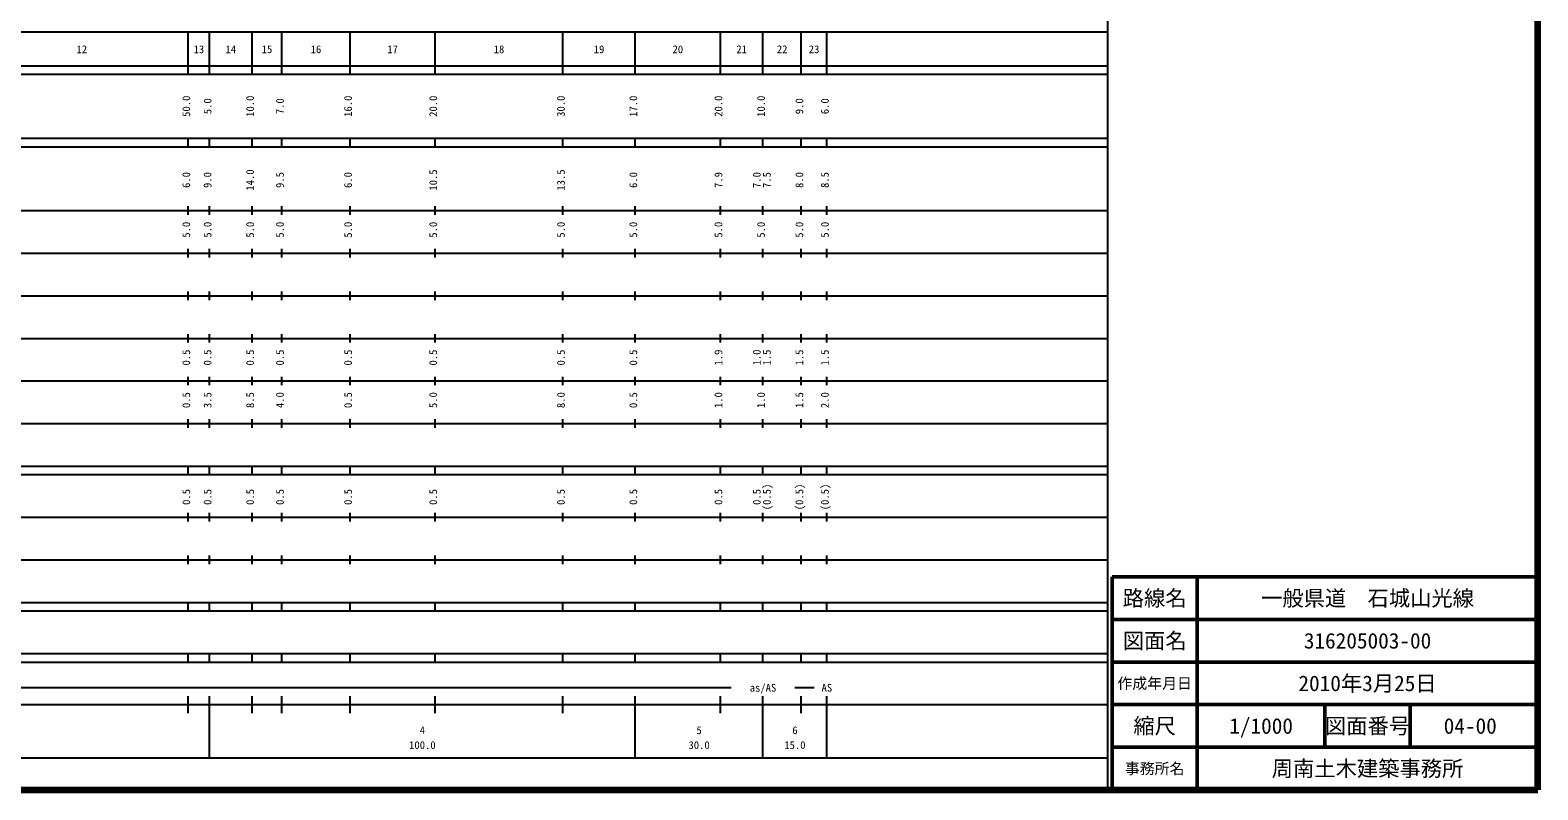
# Model space of a CAD drawing. Units: millimetres on the paper, enlarged 1000 times. Extents: x 40000 to 680000, y 20000 to 380000.
# Drawn here: x 325871 to 680000, y 20000 to 198357 of the extents above; entities that cross this region are included whole.
import ezdxf
from ezdxf.enums import TextEntityAlignment as Align

# ---------------------------------------------------------------- set-up
doc = ezdxf.new("R2010")
doc.units = ezdxf.units.MM
doc.header["$LTSCALE"] = 1000
for name, color, linetype, lineweight in [('M-TTL', 2, 'Continuous', 140), ('M-TTL-BAND', 7, 'Continuous', 25), ('M-TTL-FRAM', 2, 'Continuous', 50), ('M-TTL-LINE', 7, 'Continuous', 50)]:
    doc.layers.add(name, color=color, linetype=linetype, lineweight=lineweight)
doc.layers.add('M-TTL-TXT', color=7, linetype='Continuous')
doc.styles.add('ＭＳ ゴシック', font='')
doc.styles.get('ＭＳ ゴシック').set_extended_font_data('MS Gothic')

msp = doc.modelspace()

# ---------------------------------------------------------------- linework, layer by layer
at = {"layer": 'M-TTL'}
for p, q in [((680000, 20000), (680000, 380000)), ((40000, 20000), (680000, 20000))]:
    msp.add_line(p, q, dxfattribs=at)
at = {"layer": 'M-TTL-BAND'}
for p, q in [((579000, 20000), (579000, 370000)), ((68000, 198000), (579000, 198000)), ((363000, 188000), (363000, 198000)), ((368000, 188000), (368000, 198000)), ((378000, 188000), (378000, 198000)), ((385000, 188000), (385000, 198000)), ((401000, 188000), (401000, 198000)), ((421000, 188000), (421000, 198000)), ((451000, 188000), (451000, 198000)), ((468000, 188000), (468000, 198000)), ((488000, 188000), (488000, 198000)), ((498000, 188000), (498000, 198000)), ((507000, 188000), (507000, 198000)), ((513000, 188000), (513000, 198000)), ((40000, 190000), (579000, 190000)), ((40000, 188000), (579000, 188000)), ((40000, 173000), (579000, 173000)), ((40000, 171000), (579000, 171000)), ((363000, 171000), (363000, 173000)), ((368000, 171000), (368000, 173000)), ((378000, 171000), (378000, 173000)), ((385000, 171000), (385000, 173000)), ((401000, 171000), (401000, 173000)), ((421000, 171000), (421000, 173000)), ((451000, 171000), (451000, 173000)), ((468000, 171000), (468000, 173000)), ((488000, 171000), (488000, 173000)), ((498000, 171000), (498000, 173000)), ((507000, 171000), (507000, 173000)), ((513000, 171000), (513000, 173000)), ((40000, 156000), (579000, 156000)), ((363000, 155000), (363000, 157000)), ((368000, 155000), (368000, 157000)), ((378000, 155000), (378000, 157000)), ((385000, 155000), (385000, 157000)), ((401000, 155000), (401000, 157000)), ((421000, 155000), (421000, 157000)), ((451000, 155000), (451000, 157000)), ((468000, 155000), (468000, 157000)), ((488000, 155000), (488000, 157000)), ((498000, 155000), (498000, 157000)), ((507000, 155000), (507000, 157000)), ((513000, 155000), (513000, 157000)), ((46000, 146000), (579000, 146000)), ((363000, 145000), (363000, 147000)), ((368000, 145000), (368000, 147000)), ((378000, 145000), (378000, 147000)), ((385000, 145000), (385000, 147000)), ((401000, 145000), (401000, 147000)), ((421000, 145000), (421000, 147000)), ((451000, 145000), (451000, 147000)), ((468000, 145000), (468000, 147000)), ((488000, 145000), (488000, 147000)), ((498000, 145000), (498000, 147000)), ((507000, 145000), (507000, 147000)), ((513000, 145000), (513000, 147000)), ((52000, 136000), (579000, 136000)), ((363000, 135000), (363000, 137000)), ((368000, 135000), (368000, 137000)), ((378000, 135000), (378000, 137000)), ((385000, 135000), (385000, 137000)), ((401000, 135000), (401000, 137000)), ((421000, 135000), (421000, 137000)), ((451000, 135000), (451000, 137000)), ((468000, 135000), (468000, 137000)), ((488000, 135000), (488000, 137000)), ((498000, 135000), (498000, 137000)), ((507000, 135000), (507000, 137000)), ((513000, 135000), (513000, 137000)), ((46000, 126000), (579000, 126000)), ((363000, 125000), (363000, 127000)), ((368000, 125000), (368000, 127000)), ((378000, 125000), (378000, 127000)), ((385000, 125000), (385000, 127000)), ((401000, 125000), (401000, 127000)), ((421000, 125000), (421000, 127000)), ((451000, 125000), (451000, 127000)), ((468000, 125000), (468000, 127000)), ((488000, 125000), (488000, 127000)), ((498000, 125000), (498000, 127000)), ((507000, 125000), (507000, 127000)), ((513000, 125000), (513000, 127000)), ((363000, 115000), (363000, 117000)), ((368000, 115000), (368000, 117000)), ((378000, 115000), (378000, 117000)), ((385000, 115000), (385000, 117000)), ((401000, 115000), (401000, 117000)), ((421000, 115000), (421000, 117000)), ((451000, 115000), (451000, 117000)), ((468000, 115000), (468000, 117000)), ((488000, 115000), (488000, 117000)), ((498000, 115000), (498000, 117000)), ((507000, 115000), (507000, 117000)), ((513000, 115000), (513000, 117000)), ((52000, 116000), (579000, 116000)), ((363000, 105000), (363000, 107000)), ((368000, 105000), (368000, 107000)), ((378000, 105000), (378000, 107000)), ((385000, 105000), (385000, 107000)), ((401000, 105000), (401000, 107000)), ((421000, 105000), (421000, 107000)), ((451000, 105000), (451000, 107000)), ((468000, 105000), (468000, 107000)), ((488000, 105000), (488000, 107000)), ((498000, 105000), (498000, 107000)), ((507000, 105000), (507000, 107000)), ((513000, 105000), (513000, 107000)), ((46000, 106000), (579000, 106000)), ((40000, 96000), (579000, 96000)), ((363000, 94000), (363000, 96000)), ((368000, 94000), (368000, 96000)), ((378000, 94000), (378000, 96000)), ((385000, 94000), (385000, 96000)), ((401000, 94000), (401000, 96000)), ((421000, 94000), (421000, 96000)), ((451000, 94000), (451000, 96000)), ((468000, 94000), (468000, 96000)), ((488000, 94000), (488000, 96000)), ((498000, 94000), (498000, 96000)), ((507000, 94000), (507000, 96000)), ((513000, 94000), (513000, 96000)), ((40000, 94000), (579000, 94000)), ((363000, 83000), (363000, 85000)), ((368000, 83000), (368000, 85000)), ((378000, 83000), (378000, 85000)), ((385000, 83000), (385000, 85000)), ((401000, 83000), (401000, 85000)), ((421000, 83000), (421000, 85000)), ((451000, 83000), (451000, 85000)), ((468000, 83000), (468000, 85000)), ((488000, 83000), (488000, 85000)), ((498000, 83000), (498000, 85000)), ((507000, 83000), (507000, 85000)), ((513000, 83000), (513000, 85000)), ((49000, 84000), (579000, 84000)), ((363000, 73000), (363000, 75000)), ((368000, 73000), (368000, 75000)), ((378000, 73000), (378000, 75000)), ((385000, 73000), (385000, 75000)), ((401000, 73000), (401000, 75000)), ((421000, 73000), (421000, 75000)), ((451000, 73000), (451000, 75000)), ((468000, 73000), (468000, 75000)), ((488000, 73000), (488000, 75000)), ((498000, 73000), (498000, 75000)), ((507000, 73000), (507000, 75000)), ((513000, 73000), (513000, 75000)), ((40000, 74000), (579000, 74000)), ((40000, 64000), (579000, 64000)), ((363000, 62000), (363000, 64000)), ((368000, 62000), (368000, 64000)), ((378000, 62000), (378000, 64000)), ((385000, 62000), (385000, 64000)), ((401000, 62000), (401000, 64000)), ((421000, 62000), (421000, 64000)), ((451000, 62000), (451000, 64000)), ((468000, 62000), (468000, 64000)), ((488000, 62000), (488000, 64000)), ((498000, 62000), (498000, 64000)), ((507000, 62000), (507000, 64000)), ((513000, 62000), (513000, 64000)), ((40000, 62000), (579000, 62000)), ((40000, 52000), (579000, 52000)), ((40000, 50000), (579000, 50000)), ((363000, 50000), (363000, 52000)), ((368000, 50000), (368000, 52000)), ((378000, 50000), (378000, 52000)), ((385000, 50000), (385000, 52000)), ((401000, 50000), (401000, 52000)), ((421000, 50000), (421000, 52000)), ((451000, 50000), (451000, 52000)), ((468000, 50000), (468000, 52000)), ((488000, 50000), (488000, 52000)), ((498000, 50000), (498000, 52000)), ((507000, 50000), (507000, 52000)), ((513000, 50000), (513000, 52000)), ((71000, 44000), (490500, 44000)), ((505500, 44000), (510000, 44000)), ((40000, 40000), (579000, 40000)), ((363000, 38000), (363000, 42000)), ((368000, 27500), (368000, 42000)), ((378000, 38000), (378000, 42000)), ((385000, 38000), (385000, 42000)), ((401000, 38000), (401000, 42000)), ((421000, 38000), (421000, 42000)), ((451000, 38000), (451000, 42000)), ((468000, 27500), (468000, 42000)), ((488000, 38000), (488000, 42000)), ((498000, 27500), (498000, 42000)), ((507000, 38000), (507000, 42000)), ((513000, 27500), (513000, 42000)), ((68000, 27500), (579000, 27500))]:
    msp.add_line(p, q, dxfattribs=at)
at = {"layer": 'M-TTL-FRAM'}
for p, q in [((680000, 70000), (580000, 70000)), ((580000, 70000), (580000, 20000))]:
    msp.add_line(p, q, dxfattribs=at)
at = {"layer": 'M-TTL-LINE'}
for p, q in [((600000, 70000), (600000, 20000)), ((680000, 60000), (580000, 60000)), ((680000, 50000), (580000, 50000)), ((680000, 40000), (580000, 40000)), ((630000, 40000), (630000, 30000)), ((650000, 40000), (650000, 30000)), ((680000, 30000), (580000, 30000))]:
    msp.add_line(p, q, dxfattribs=at)

# ---------------------------------------------------------------- texts
at = {"layer": 'M-TTL-BAND', "style": 'ＭＳ ゴシック'}
for s, p in [('12', (338000, 192405)), ('13', (365500, 192405)), ('14', (373000, 192405)), ('15', (381500, 192405)), ('16', (393000, 192405)), ('17', (411000, 192405)), ('18', (436000, 192405)), ('19', (459500, 192405)), ('20', (478000, 192405)), ('21', (493000, 192405)), ('22', (502500, 192405)), ('23', (510000, 192405)), ('as/AS', (498000, 42500)), ('AS', (513000, 42500)), ('4', (418000, 32523)), ('5', (483000, 32523)), ('6', (505500, 32523)), ('100.0', (418000, 29033)), ('30.0', (483000, 29033)), ('15.0', (505500, 29033))]:
    msp.add_text(s, height=1833, dxfattribs=at).set_placement(p, align=Align.BOTTOM_CENTER)
for s, p in [('50.0', (364000, 180500)), ('5.0', (369000, 180500)), ('10.0', (379000, 180500)), ('7.0', (386000, 180500)), ('16.0', (402000, 180500)), ('20.0', (422000, 180500)), ('30.0', (452000, 180500)), ('17.0', (469000, 180500)), ('20.0', (489000, 180500)), ('10.0', (499000, 180500)), ('9.0', (508000, 180500)), ('6.0', (514000, 180500)), ('6.0', (364000, 163174)), ('9.0', (369000, 163174)), ('14.0', (379000, 163174)), ('9.5', (386000, 163174)), ('6.0', (402000, 163174)), ('10.5', (422000, 163174)), ('13.5', (452000, 163174)), ('6.0', (469000, 163174)), ('7.9', (489000, 163174)), ('7.0', (498000, 163174)), ('7.5', (500370, 163174)), ('8.0', (508000, 163174)), ('8.5', (514000, 163174)), ('5.0', (364000, 151500)), ('5.0', (369000, 151500)), ('5.0', (379000, 151500)), ('5.0', (386000, 151500)), ('5.0', (402000, 151500)), ('5.0', (422000, 151500)), ('5.0', (452000, 151500)), ('5.0', (469000, 151500)), ('5.0', (489000, 151500)), ('5.0', (499000, 151500)), ('5.0', (508000, 151500)), ('5.0', (514000, 151500)), ('0.5', (364000, 121500)), ('0.5', (369000, 121500)), ('0.5', (379000, 121500)), ('0.5', (386000, 121500)), ('0.5', (402000, 121500)), ('0.5', (422000, 121500)), ('0.5', (452000, 121500)), ('0.5', (469000, 121500)), ('1.9', (489000, 121500)), ('1.0', (498000, 121500)), ('1.5', (500370, 121500)), ('1.5', (508000, 121500)), ('1.5', (514000, 121500)), ('0.5', (364000, 111500)), ('3.5', (369000, 111500)), ('8.5', (379000, 111500)), ('4.0', (386000, 111500)), ('0.5', (402000, 111500)), ('5.0', (422000, 111500)), ('8.0', (452000, 111500)), ('0.5', (469000, 111500)), ('1.0', (489000, 111500)), ('1.0', (499000, 111500)), ('1.5', (508000, 111500)), ('2.0', (514000, 111500)), ('0.5', (364000, 88764)), ('0.5', (369000, 88764)), ('0.5', (379000, 88764)), ('0.5', (386000, 88764)), ('0.5', (402000, 88764)), ('0.5', (422000, 88764)), ('0.5', (452000, 88764)), ('0.5', (469000, 88764)), ('0.5', (489000, 88764)), ('0.5', (498000, 88764)), ('(0.5)', (500370, 88764)), ('(0.5)', (508000, 88764)), ('(0.5)', (514000, 88764))]:
    msp.add_text(s, height=1833, rotation=90, dxfattribs=at).set_placement(p, align=Align.BOTTOM_CENTER)
at = {"layer": 'M-TTL-TXT', "style": 'ＭＳ ゴシック'}
for s, height, p in [('路線名', 3666, (590000, 65000)), ('路線名', 3666, (590000, 65000)), ('一般県道\u3000石城山光線', 3666, (640000, 65000)), ('図面名', 3666, (590000, 55000)), ('図面名', 3666, (590000, 55000)), ('316205003-00', 3666, (640000, 55000)), ('作成年月日', 2566, (590000, 45000)), ('作成年月日', 2566, (590000, 45000)), ('2010年3月25日', 3666, (640000, 45000)), ('縮尺', 3666, (590000, 35000)), ('縮尺', 3666, (590000, 35000)), ('1/1000', 3666, (615000, 35000)), ('図面番号', 3666, (640000, 35000)), ('図面番号', 3666, (640000, 35000)), ('04-00', 3666, (664125, 35000)), ('事務所名', 2566, (590000, 25000)), ('事務所名', 2566, (590000, 25000)), ('周南土木建築事務所', 3666, (640000, 25000))]:
    msp.add_text(s, height=height, dxfattribs=at).set_placement(p, align=Align.MIDDLE_CENTER)

doc.saveas('drawing.dxf')
